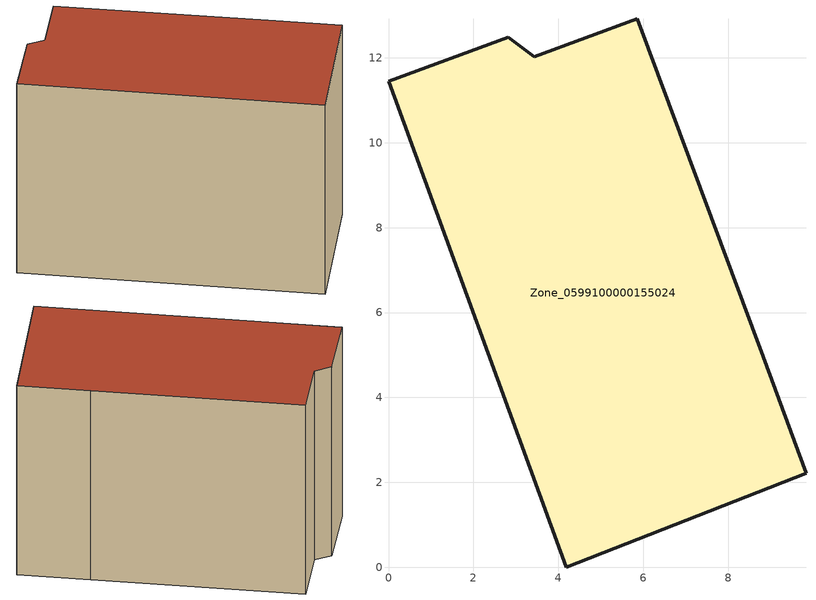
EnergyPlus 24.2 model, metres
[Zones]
Zone_0599100000155024
 floor ground (C_G): 4.19,0 0,11.45 2.82,12.49 3.43,12.02 5.86,12.92 8.83,4.96 9.84,2.22 z0
 wall outside (C_F): 3.43,12.02 2.82,12.49 0,11.45 4.19,0 9.84,2.22 8.83,4.96 5.86,12.92 3.43,12.02 z0:8.67
 roof outside (C_R): 8.83,4.96 5.86,12.92 3.43,12.02 2.82,12.49 0,11.45 4.19,0 9.84,2.22 z8.67
[BUILDING]
Pand.0599100000155024: North Axis=0; Terrain=City; Loads Convergence Tolerance Value=0.04; Temperature Convergence Tolerance Value=0.4; Solar Distribution=FullExterior; Maximum Number of Warmup Days=25; Minimum Number of Warmup Days=1
[Site:Location]
Rotterdam.The.Hague.AP_ZH_NLD Design_Conditions: Latitude=51.96; Longitude=4.45; Time Zone=1; Elevation=-4.5
[SITE:GROUNDTEMPERATURE:BUILDINGSURFACE]
18, 18, 18, 18, 18, 18, 18, 18, 18, 18, 18, 18
[MATERIAL] Thermal Absorptance=0.9; Solar Absorptance=0.7; Visible Absorptance=0.7
Name | Roughness | Thickness | Conductivity | Density | Specific Heat
G.TI.1946-1964 | MediumSmooth | 0.15 | 1 | 540 | 1210
F.TI.1946-1964 | Rough | 0.3 | 0.857143 | 1920 | 840
R.TI.1946-1964 | MediumRough | 0.2 | 0.277778 | 1500 | 1000
[CONSTRUCTION]
C_G: G.TI.1946-1964
C_F: F.TI.1946-1964
C_R: R.TI.1946-1964
[ZONE]
Zone_0599100000155024: Type=1; Multiplier=1; Ceiling Height=Autocalculate; Volume=Autocalculate; Floor Area=autocalculate; Part of Total Floor Area=Yes
[ZONEINFILTRATION:DESIGNFLOWRATE]
Infil_Zone_0599100000155024: Zone or ZoneList or Space or SpaceList=Zone_0599100000155024; Schedule=AlwaysOn; Design Flow Rate Calculation Method=Flow/Area; Flow Rate per Floor Area=0.003; Constant Term Coefficient=1; Temperature Term Coefficient=0; Velocity Term Coefficient=0; Velocity Squared Term Coefficient=0
[HVACTEMPLATE:ZONE:IDEALLOADSAIRSYSTEM]
Zone_0599100000155024: Maximum Heating Supply Air Temperature=50; Minimum Cooling Supply Air Temperature=13; Maximum Heating Supply Air Humidity Ratio=0.0156; Minimum Cooling Supply Air Humidity Ratio=0.0077; Heating Limit=NoLimit; Cooling Limit=NoLimit; Dehumidification Control Type=ConstantSensibleHeatRatio; Cooling Sensible Heat Ratio=0.7; Dehumidification Setpoint=60; Humidification Control Type=None; Humidification Setpoint=30; Outdoor Air Method=None; Outdoor Air Flow Rate per Person=0.00944; Outdoor Air Flow Rate per Zone Floor Area=0; Outdoor Air Flow Rate per Zone=0; Demand Controlled Ventilation Type=None; Outdoor Air Economizer Type=NoEconomizer; Heat Recovery Type=None; Sensible Heat Recovery Effectiveness=0.7; Latent Heat Recovery Effectiveness=0.65
[ZONECONTROL:THERMOSTAT]
ThermostatControl_Zone_0599100000155024: Zone or ZoneList=Zone_0599100000155024; Control Type Schedule=DualSetpointControlType; Control 1=Thermostat_Zone_0599100000155024; Temperature Difference Between Cutout And Setpoint=0
[THERMOSTATSETPOINT:DUALSETPOINT]
Thermostat_Zone_0599100000155024: Heating Setpoint Temperature Schedule=HeatingSetpoint_Zone_0599100000155024; Cooling Setpoint Temperature Schedule=CoolingSetpoint_Zone_0599100000155024
[SCHEDULE:COMPACT]
HeatingSetpoint_Zone_0599100000155024: Through: 12/31, For: AllDays, Until: 24:00, 21
CoolingSetpoint_Zone_0599100000155024: Through: 12/31, For: AllDays, Until: 24:00, 24
DualSetpointControlType: Through: 12/31, For: AllDays, Until: 24:00, 4
AlwaysOn: Through: 12/31, For: AllDays, Until: 24:00, 1
